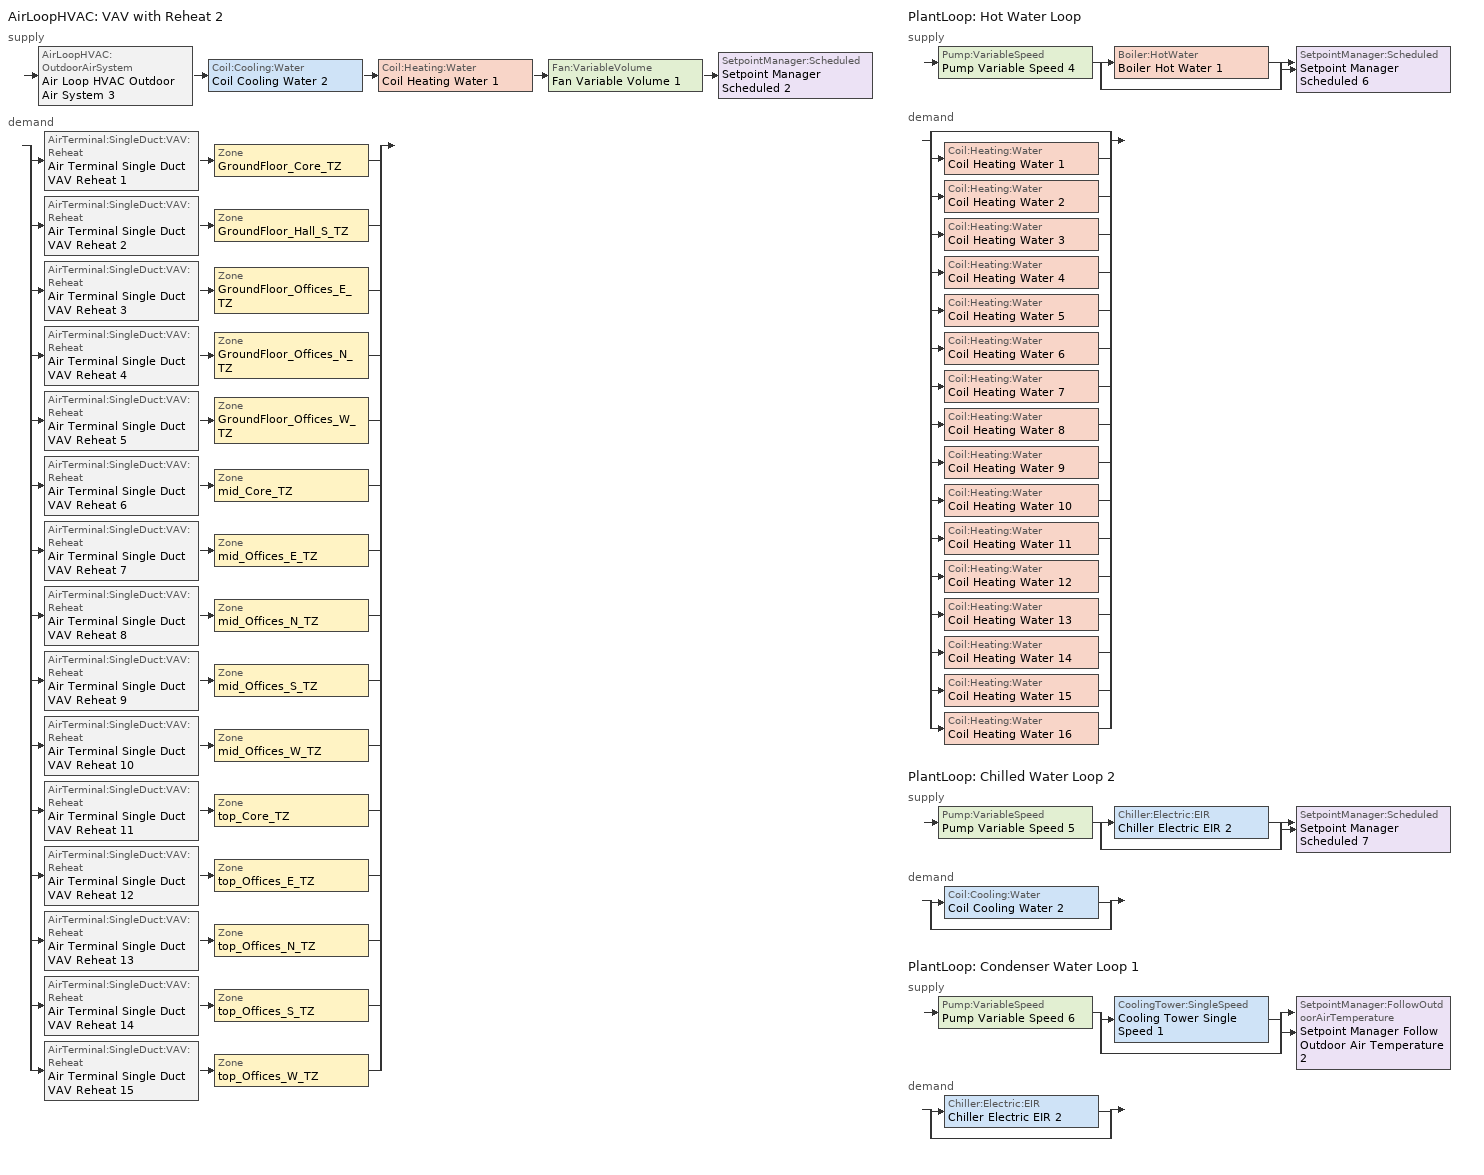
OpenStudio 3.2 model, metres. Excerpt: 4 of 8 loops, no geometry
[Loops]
AirLoopHVAC 'VAV with Reheat 2'
 supply: AirLoopHVAC:OutdoorAirSystem 'Air Loop HVAC Outdoor Air System 3' > Coil:Cooling:Water 'Coil Cooling Water 2' > Coil:Heating:Water 'Coil Heating Water 1' > Fan:VariableVolume 'Fan Variable Volume 1' > SetpointManager:Scheduled 'Setpoint Manager Scheduled 2'
 demand: split
  | AirTerminal:SingleDuct:VAV:Reheat 'Air Terminal Single Duct VAV Reheat 1' > Zone 'GroundFloor_Core_TZ'
  | AirTerminal:SingleDuct:VAV:Reheat 'Air Terminal Single Duct VAV Reheat 2' > Zone 'GroundFloor_Hall_S_TZ'
  | AirTerminal:SingleDuct:VAV:Reheat 'Air Terminal Single Duct VAV Reheat 3' > Zone 'GroundFloor_Offices_E_TZ'
  | AirTerminal:SingleDuct:VAV:Reheat 'Air Terminal Single Duct VAV Reheat 4' > Zone 'GroundFloor_Offices_N_TZ'
  | AirTerminal:SingleDuct:VAV:Reheat 'Air Terminal Single Duct VAV Reheat 5' > Zone 'GroundFloor_Offices_W_TZ'
  | AirTerminal:SingleDuct:VAV:Reheat 'Air Terminal Single Duct VAV Reheat 6' > Zone 'mid_Core_TZ'
  | AirTerminal:SingleDuct:VAV:Reheat 'Air Terminal Single Duct VAV Reheat 7' > Zone 'mid_Offices_E_TZ'
  | AirTerminal:SingleDuct:VAV:Reheat 'Air Terminal Single Duct VAV Reheat 8' > Zone 'mid_Offices_N_TZ'
  | AirTerminal:SingleDuct:VAV:Reheat 'Air Terminal Single Duct VAV Reheat 9' > Zone 'mid_Offices_S_TZ'
  | AirTerminal:SingleDuct:VAV:Reheat 'Air Terminal Single Duct VAV Reheat 10' > Zone 'mid_Offices_W_TZ'
  | AirTerminal:SingleDuct:VAV:Reheat 'Air Terminal Single Duct VAV Reheat 11' > Zone 'top_Core_TZ'
  | AirTerminal:SingleDuct:VAV:Reheat 'Air Terminal Single Duct VAV Reheat 12' > Zone 'top_Offices_E_TZ'
  | AirTerminal:SingleDuct:VAV:Reheat 'Air Terminal Single Duct VAV Reheat 13' > Zone 'top_Offices_N_TZ'
  | AirTerminal:SingleDuct:VAV:Reheat 'Air Terminal Single Duct VAV Reheat 14' > Zone 'top_Offices_S_TZ'
  | AirTerminal:SingleDuct:VAV:Reheat 'Air Terminal Single Duct VAV Reheat 15' > Zone 'top_Offices_W_TZ'
PlantLoop 'Hot Water Loop'
 supply: Pump:VariableSpeed 'Pump Variable Speed 4' > split
  | Boiler:HotWater 'Boiler Hot Water 1'
  | bypass
  join > SetpointManager:Scheduled 'Setpoint Manager Scheduled 6'
 demand: split
  | bypass
  | Coil:Heating:Water 'Coil Heating Water 1'
  | Coil:Heating:Water 'Coil Heating Water 2'
  | Coil:Heating:Water 'Coil Heating Water 3'
  | Coil:Heating:Water 'Coil Heating Water 4'
  | Coil:Heating:Water 'Coil Heating Water 5'
  | Coil:Heating:Water 'Coil Heating Water 6'
  | Coil:Heating:Water 'Coil Heating Water 7'
  | Coil:Heating:Water 'Coil Heating Water 8'
  | Coil:Heating:Water 'Coil Heating Water 9'
  | Coil:Heating:Water 'Coil Heating Water 10'
  | Coil:Heating:Water 'Coil Heating Water 11'
  | Coil:Heating:Water 'Coil Heating Water 12'
  | Coil:Heating:Water 'Coil Heating Water 13'
  | Coil:Heating:Water 'Coil Heating Water 14'
  | Coil:Heating:Water 'Coil Heating Water 15'
  | Coil:Heating:Water 'Coil Heating Water 16'
PlantLoop 'Chilled Water Loop 2'
 supply: Pump:VariableSpeed 'Pump Variable Speed 5' > split
  | Chiller:Electric:EIR 'Chiller Electric EIR 2'
  | bypass
  join > SetpointManager:Scheduled 'Setpoint Manager Scheduled 7'
 demand: split
  | Coil:Cooling:Water 'Coil Cooling Water 2'
  | bypass
PlantLoop 'Condenser Water Loop 1'
 supply: Pump:VariableSpeed 'Pump Variable Speed 6' > split
  | CoolingTower:SingleSpeed 'Cooling Tower Single Speed 1'
  | bypass
  join > SetpointManager:FollowOutdoorAirTemperature 'Setpoint Manager Follow Outdoor Air Temperature 2'
 demand: split
  | Chiller:Electric:EIR 'Chiller Electric EIR 2'
  | bypass
[Sizing:Zone] Zone Cooling Design Supply Air Temperature Input Method=SupplyAirTemperature; Zone Cooling Design Supply Air Temperature {C}=13; Zone Heating Design Supply Air Temperature Input Method=SupplyAirTemperature; Zone Heating Design Supply Air Temperature {C}=40; Zone Cooling Design Supply Air Humidity Ratio {kg-H2O/kg-air}=0.0085; Zone Heating Design Supply Air Humidity Ratio {kg-H2O/kg-air}=0.008; Cooling Design Air Flow Method=DesignDay; Cooling Design Air Flow Rate {m3/s}=0; Cooling Minimum Air Flow {m3/s}=0; Cooling Minimum Air Flow Fraction=0; Heating Design Air Flow Method=DesignDay; Heating Design Air Flow Rate {m3/s}=0; Account for Dedicated Outdoor Air System=No; Dedicated Outdoor Air System Control Strategy=NeutralSupplyAir; Dedicated Outdoor Air Low Setpoint Temperature for Design {C}=autosize; Dedicated Outdoor Air High Setpoint Temperature for Design {C}=autosize; Design Zone Air Distribution Effectiveness in Cooling Mode=1; Design Zone Air Distribution Effectiveness in Heating Mode=1; Design Minimum Zone Ventilation Efficiency=0.6
Name | Zone Cooling Design Supply Air Temperature Difference {deltaC} | Zone Heating Design Supply Air Temperature Difference {deltaC} | Heating Maximum Air Flow per Zone Floor Area {m3/s-m2} | Heating Maximum Air Flow {m3/s}
top_Offices_W_TZ; GroundFloor_Core_TZ; top_Core_TZ; GroundFloor_Offices_N_TZ; GroundFloor_Offices_E_TZ; GroundFloor_Hall_S_TZ; GroundFloor_Offices_W_TZ; top_Offices_N_TZ; top_Offices_S_TZ; mid_Offices_W_TZ; mid_Core_TZ; mid_Offices_N_TZ; mid_Offices_S_TZ; mid_Offices_E_TZ | 11.11 | 11.11
top_Offices_E_TZ | 10 | 10 | 0.002 | 0.142
[Zone equipment]
top_Offices_W_TZ: Air Terminal Single Duct VAV Reheat 15
GroundFloor_Core_TZ: Air Terminal Single Duct VAV Reheat 1
top_Core_TZ: Air Terminal Single Duct VAV Reheat 11
GroundFloor_Offices_N_TZ: Air Terminal Single Duct VAV Reheat 4
GroundFloor_Offices_E_TZ: Air Terminal Single Duct VAV Reheat 3
GroundFloor_Hall_S_TZ: Air Terminal Single Duct VAV Reheat 2
GroundFloor_Offices_W_TZ: Air Terminal Single Duct VAV Reheat 5
top_Offices_N_TZ: Air Terminal Single Duct VAV Reheat 13
top_Offices_E_TZ: Air Terminal Single Duct VAV Reheat 12
top_Offices_S_TZ: Air Terminal Single Duct VAV Reheat 14
mid_Offices_W_TZ: Air Terminal Single Duct VAV Reheat 10
mid_Core_TZ: Air Terminal Single Duct VAV Reheat 6
mid_Offices_N_TZ: Air Terminal Single Duct VAV Reheat 8
mid_Offices_S_TZ: Air Terminal Single Duct VAV Reheat 9
mid_Offices_E_TZ: Air Terminal Single Duct VAV Reheat 7
[AirLoopHVAC]
VAV with Reheat 2: Availability Schedule=HVAC_Operation; Design Supply Air Flow Rate {m3/s}=AutoSize; Design Return Air Flow Fraction of Supply Air Flow=1
[Sizing:System]
VAV with Reheat 2: Type of Load to Size On=Sensible; Design Outdoor Air Flow Rate {m3/s}=Autosize; Central Heating Maximum System Air Flow Ratio=0.3; Preheat Design Temperature {C}=7; Preheat Design Humidity Ratio {kg-H2O/kg-Air}=0.008; Precool Design Temperature {C}=12.8; Precool Design Humidity Ratio {kg-H2O/kg-Air}=0.008; Central Cooling Design Supply Air Temperature {C}=12.8; Central Heating Design Supply Air Temperature {C}=12.8; Sizing Option=NonCoincident; 100% Outdoor Air in Cooling=Yes; 100% Outdoor Air in Heating=Yes; Central Cooling Design Supply Air Humidity Ratio {kg-H2O/kg-Air}=0.0085; Central Heating Design Supply Air Humidity Ratio {kg-H2O/kg-Air}=0.008; Cooling Design Air Flow Method=DesignDay; Cooling Design Air Flow Rate {m3/s}=0; Heating Design Air Flow Method=DesignDay; Heating Design Air Flow Rate {m3/s}=0; System Outdoor Air Method=ZoneSum; Zone Maximum Outdoor Air Fraction=1; Cooling Supply Air Flow Rate Per Floor Area {m3/s-m2}=0.00996765; Cooling Fraction of Autosized Cooling Supply Air Flow Rate=1; Cooling Supply Air Flow Rate Per Unit Cooling Capacity {m3/s-W}=3.94755e-05; Heating Supply Air Flow Rate Per Floor Area {m3/s-m2}=0.00996765; Heating Fraction of Autosized Heating Supply Air Flow Rate=1; Heating Fraction of Autosized Cooling Supply Air Flow Rate=1; Heating Supply Air Flow Rate Per Unit Heating Capacity {m3/s-W}=3.15882e-05; Cooling Design Capacity Method=CoolingDesignCapacity; Cooling Design Capacity {W}=autosize; Cooling Design Capacity Per Floor Area {W/m2}=234.7; Fraction of Autosized Cooling Design Capacity=1; Heating Design Capacity Method=HeatingDesignCapacity; Heating Design Capacity {W}=autosize; Heating Design Capacity Per Floor Area {W/m2}=157; Fraction of Autosized Heating Design Capacity=1; Central Cooling Capacity Control Method=OnOff
[Fan:VariableVolume]
Fan Variable Volume 1: Availability Schedule=Always On Discrete; Fan Total Efficiency=0.6045; Pressure Rise {Pa}=500; Maximum Flow Rate {m3/s}=Autosize; Fan Power Minimum Flow Rate Input Method=FixedFlowRate; Fan Power Minimum Flow Fraction=0; Fan Power Minimum Air Flow Rate {m3/s}=0; Motor Efficiency=0.93; Motor In Airstream Fraction=1; Fan Power Coefficient 1=0.0407599; Fan Power Coefficient 2=0.088045; Fan Power Coefficient 3=-0.0729261; Fan Power Coefficient 4=0.94374; Fan Power Coefficient 5=0
[Coil:Heating:Water] Availability Schedule=Always On Discrete
Name | Rated Inlet Water Temperature {C}
Coil Heating Water 1; Coil Heating Water 2; Coil Heating Water 4; Coil Heating Water 5; Coil Heating Water 6; Coil Heating Water 7; Coil Heating Water 8; Coil Heating Water 9; Coil Heating Water 10; Coil Heating Water 11; Coil Heating Water 12; Coil Heating Water 13; Coil Heating Water 14; Coil Heating Water 15; Coil Heating Water 16
Coil Heating Water 3 | 82
[Coil:Cooling:Water]
Coil Cooling Water 2: Availability Schedule=Always On Discrete
[SetpointManager:Scheduled] Control Variable=Temperature
Name | Schedule
Setpoint Manager Scheduled 2 | Deck_Temperature
Setpoint Manager Scheduled 6 | Hot_Water_Temperature
Setpoint Manager Scheduled 7 | Chilled_Water_Temperature
[Controller:OutdoorAir]
Controller Outdoor Air 3: Minimum Outdoor Air Flow Rate {m3/s}=0; Maximum Outdoor Air Flow Rate {m3/s}=Autosize; Economizer Control Type=NoEconomizer; Economizer Control Action Type=ModulateFlow; Economizer Maximum Limit Dry-Bulb Temperature {C}=28; Economizer Maximum Limit Enthalpy {J/kg}=64000; Economizer Minimum Limit Dry-Bulb Temperature {C}=-100; Lockout Type=NoLockout; Minimum Limit Type=FixedMinimum; Minimum Outdoor Air Schedule=HVAC_Operation; Controller Mechanical Ventilation=Controller Mechanical Ventilation 3; High Humidity Control=No; Heat Recovery Bypass Control Type=BypassWhenWithinEconomizerLimits
[Controller:MechanicalVentilation]
Controller Mechanical Ventilation 3: Availability Schedule=Always On Discrete; System Outdoor Air Method=ZoneSum
[AirLoopHVAC:OutdoorAirSystem]
Air Loop HVAC Outdoor Air System 3: Controller=Controller Outdoor Air 3
[PlantLoop] Glycol Concentration=0; Plant Loop Volume {m3}=Autocalculate; Load Distribution Scheme=Optimal
Name | Fluid Type
Hot Water Loop | Water
Chilled Water Loop 2; Condenser Water Loop 1
[Sizing:Plant] Sizing Option=NonCoincident; Zone Timesteps in Averaging Window=1; Coincident Sizing Factor Mode=None
Name | Loop Type | Design Loop Exit Temperature {C} | Loop Design Temperature Difference {deltaC}
Hot Water Loop | Heating | 82 | 11
Chilled Water Loop 2 | Cooling | 7.22 | 6.67
Condenser Water Loop 1 | Condenser | 29.4 | 5.6
[Pump:VariableSpeed] Pump Control Type=Intermittent; Skin Loss Radiative Fraction=0.5; Design Power Sizing Method=PowerPerFlowPerPressure; Design Electric Power per Unit Flow Rate {W/(m3/s)}=348701.1; Design Shaft Power per Unit Flow Rate per Unit Head {W-s/m3-Pa}=1.28205; Design Minimum Flow Rate Fraction=0
Pump Variable Speed 4; Pump Variable Speed 5; Pump Variable Speed 6
[Boiler:HotWater]
Boiler Hot Water 1: Efficiency Curve Temperature Evaluation Variable=LeavingBoiler; Normalized Boiler Efficiency Curve=Boiler Efficiency; Water Outlet Upper Temperature Limit {C}=99; Boiler Flow Mode=ConstantFlow; Parasitic Electric Load {W}=0; Sizing Factor=1
[Controller:WaterCoil] Minimum Actuated Flow {m3/s}=0
Name | Water Coil | Action
Controller Water Coil 3 | Coil Heating Water 1 | Normal
Controller Water Coil 4 | Coil Cooling Water 2 | Reverse
[Chiller:Electric:EIR]
Chiller Electric EIR 2: Reference Capacity {W}=Autosize; Reference COP {W/W}=5.5; Reference Chilled Water Flow Rate {m3/s}=Autosize; Cooling Capacity Function of Temperature Curve=Curve Biquadratic 5; Electric Input to Cooling Output Ratio Function of Temperature Curve=Curve Biquadratic 6; Electric Input to Cooling Output Ratio Function of Part Load Ratio Curve=Curve Quadratic 3; Condenser Type=WaterCooled; Design Heat Recovery Water Flow Rate {m3/s}=Autosize; Sizing Factor=1; Basin Heater Capacity {W/K}=0; Basin Heater Setpoint Temperature {C}=10; Condenser Heat Recovery Relative Capacity Fraction=1
[AirTerminal:SingleDuct:VAV:Reheat] Availability Schedule=Always On Discrete; Maximum Air Flow Rate {m3/s}=AutoSize; Zone Minimum Air Flow Input Method=Constant; Constant Minimum Air Flow Fraction=0.3; Fixed Minimum Air Flow Rate {m3/s}=0; Maximum Hot Water or Steam Flow Rate {m3/s}=AutoSize; Minimum Hot Water or Steam Flow Rate {m3/s}=0; Convergence Tolerance=0.001; Damper Heating Action=Normal; Maximum Flow per Zone Floor Area During Reheat {m3/s-m2}=AutoSize; Maximum Flow Fraction During Reheat=AutoSize; Maximum Reheat Air Temperature {C}=35; Control For Outdoor Air=No
Name | Reheat Coil
Air Terminal Single Duct VAV Reheat 1 | Coil Heating Water 2
Air Terminal Single Duct VAV Reheat 2 | Coil Heating Water 3
Air Terminal Single Duct VAV Reheat 3 | Coil Heating Water 4
Air Terminal Single Duct VAV Reheat 4 | Coil Heating Water 5
Air Terminal Single Duct VAV Reheat 5 | Coil Heating Water 6
Air Terminal Single Duct VAV Reheat 6 | Coil Heating Water 7
Air Terminal Single Duct VAV Reheat 7 | Coil Heating Water 8
Air Terminal Single Duct VAV Reheat 8 | Coil Heating Water 9
Air Terminal Single Duct VAV Reheat 9 | Coil Heating Water 10
Air Terminal Single Duct VAV Reheat 10 | Coil Heating Water 11
Air Terminal Single Duct VAV Reheat 11 | Coil Heating Water 12
Air Terminal Single Duct VAV Reheat 12 | Coil Heating Water 13
Air Terminal Single Duct VAV Reheat 13 | Coil Heating Water 14
Air Terminal Single Duct VAV Reheat 14 | Coil Heating Water 15
Air Terminal Single Duct VAV Reheat 15 | Coil Heating Water 16
[CoolingTower:SingleSpeed]
Cooling Tower Single Speed 1: Design Water Flow Rate {m3/s}=autosize; Design Air Flow Rate {m3/s}=autosize; Fan Power at Design Air Flow Rate {W}=autosize; U-Factor Times Area Value at Design Air Flow Rate {W/K}=autosize; Air Flow Rate in Free Convection Regime {m3/s}=autosize; U-Factor Times Area Value at Free Convection Air Flow Rate {W/K}=autosize; Performance Input Method=UFactorTimesAreaAndDesignWaterFlowRate; Free Convection Capacity {W}=0; Basin Heater Capacity {W/K}=0; Evaporation Loss Mode=LossFactor; Evaporation Loss Factor {percent/K}=0.2; Drift Loss Percent {percent}=0.008; Blowdown Calculation Mode=ConcentrationRatio; Blowdown Concentration Ratio=3; Capacity Control=FanCycling; Number of Cells=1; Cell Control=MinimalCell; Cell Minimum  Water Flow Rate Fraction=0.33; Cell Maximum Water Flow Rate Fraction=2.5; Sizing Factor=1; Free Convection Air Flow Rate Sizing Factor=0.1; Free Convection U-Factor Times Area Value Sizing Factor=0.1; Heat Rejection Capacity and Nominal Capacity Sizing Ratio=1.25; Free Convection Nominal Capacity Sizing Factor=0.1; Design Inlet Air Dry-Bulb Temperature {C}=35; Design Inlet Air Wet-Bulb Temperature {C}=25.6; Design Approach Temperature {deltaC}=autosize; Design Range Temperature {deltaC}=autosize
[SetpointManager:FollowOutdoorAirTemperature]
Setpoint Manager Follow Outdoor Air Temperature 2: Control Variable=Temperature; Reference Temperature Type=OutdoorAirWetBulb; Offset Temperature Difference {deltaC}=1.5; Maximum Setpoint Temperature {C}=80; Minimum Setpoint Temperature {C}=6
[Curve:Biquadratic]
Name | Coefficient1 Constant | Coefficient2 x | Coefficient3 x**2 | Coefficient4 y | Coefficient5 y**2 | Coefficient6 x*y | Minimum Value of x | Maximum Value of x | Minimum Value of y | Maximum Value of y | Input Unit Type for X | Input Unit Type for Y | Output Unit Type
Boiler Efficiency | 1 | 0 | 0 | 0 | 0 | 0 | 0 | 1 | 0 | 1 | Dimensionless | Dimensionless | Dimensionless
Curve Biquadratic 5 | 0.258 | 0.0389 | -0.000217 | 0.0469 | -0.000943 | -0.000343 | 5 | 10 | 24 | 35
Curve Biquadratic 6 | 0.934 | -0.0582 | 0.0045 | 0.00243 | 0.000486 | -0.00122 | 5 | 10 | 24 | 35
[Curve:Quadratic]
Curve Quadratic 3: Coefficient1 Constant=0.222903; Coefficient2 x=0.313387; Coefficient3 x**2=0.46371; Minimum Value of x=0; Maximum Value of x=1
[Schedule:Constant]
Always On Discrete: Value=1
[Schedule:Day]
Deck_Temperature_Default 3; Deck_Temperature_Summer_Design_Day 3; Deck_Temperature_Winter_Design_Day 3: 24, 0, 13
Hot_Water_Temperature_Default; Hot_Water_Temperature_Summer_Design_Day; Hot_Water_Temperature_Winter_Design_Day: 24, 0, 67
Chilled_Water_Temperature_Default 2; Chilled_Water_Temperature_Summer_Design_Day 2; Chilled_Water_Temperature_Winter_Design_Day 2: 24, 0, 7
Schedule Day 3: 6, 0, 0, 21, 0, 1, 24, 0, 0
Schedule Day 36: 24, 0, 0
Schedule Day 38: 8, 0, 0, 18, 0, 1, 24, 0, 0
[Schedule:Ruleset]
Name | Default Day Schedule | Summer Design Day Schedule | Winter Design Day Schedule
Deck_Temperature | Deck_Temperature_Default 3 | Deck_Temperature_Summer_Design_Day 3 | Deck_Temperature_Winter_Design_Day 3
Hot_Water_Temperature | Hot_Water_Temperature_Default | Hot_Water_Temperature_Summer_Design_Day | Hot_Water_Temperature_Winter_Design_Day
Chilled_Water_Temperature | Chilled_Water_Temperature_Default 2 | Chilled_Water_Temperature_Summer_Design_Day 2 | Chilled_Water_Temperature_Winter_Design_Day 2
HVAC_Operation | Schedule Day 3
[Schedule:Rule] Schedule Ruleset=HVAC_Operation; Apply Monday=No; Apply Tuesday=No; Apply Wednesday=No; Apply Thursday=No; Apply Friday=No
Name | Rule Order | Day Schedule | Apply Sunday | Apply Saturday
Sundays | 1 | Schedule Day 36 | Yes | No
Saturdays | 0 | Schedule Day 38 |  | Yes
